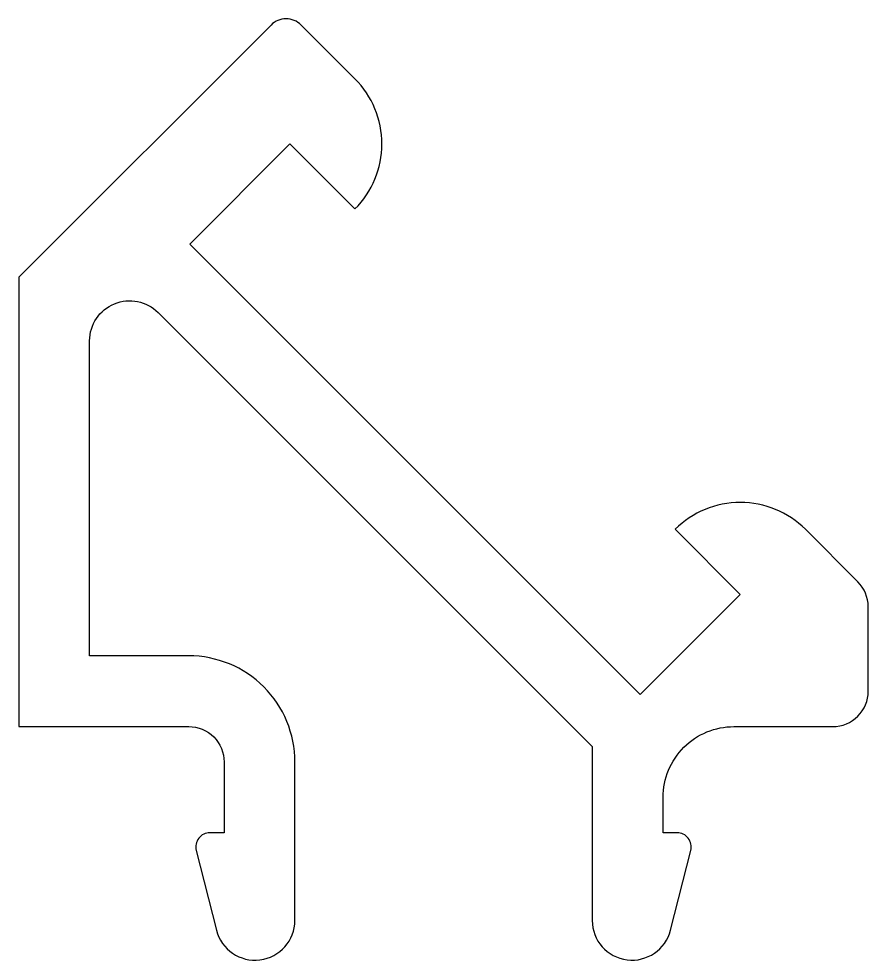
# Model space of a CAD drawing. Extents: x 265.4 to 277.4, y 258.7 to 272.
import ezdxf

# ---------------------------------------------------------------- set-up
doc = ezdxf.new("R2010")
doc.units = 0
doc.layers.add('ANA', color=220, linetype='CONTINUOUS')

msp = doc.modelspace()

# ---------------------------------------------------------------- linework, layer by layer
at = {"layer": 'ANA'}
msp.add_lwpolyline([(273.545, 259.258, 0.882782), (274.652, 259.12), (274.938, 260.246, 0.489084), (274.745, 260.496), (274.548, 260.496), (274.548, 260.996, -0.414214), (275.548, 261.996), (276.945, 261.996, 0.414214), (277.445, 262.496), (277.445, 263.689, 0.198912), (277.298, 264.042), (276.557, 264.783, 0.414214), (274.719, 264.783), (275.638, 263.864), (274.224, 262.45), (267.86, 268.814), (269.274, 270.228), (270.193, 269.309, 0.414214), (270.193, 271.147), (269.432, 271.908, 0.414214), (269.008, 271.908), (265.445, 268.344), (265.445, 261.996), (267.845, 261.996, -0.414214), (268.345, 261.496), (268.345, 260.496), (268.145, 260.496, 0.489084), (267.951, 260.246), (268.237, 259.12, 0.882782), (269.345, 259.258), (269.345, 261.496, 0.414214), (267.845, 262.996), (266.445, 262.996), (266.445, 267.447, -0.668179), (267.412, 267.847), (273.545, 261.715)], format="xyb", close=True, dxfattribs=at)

doc.saveas('drawing.dxf')
